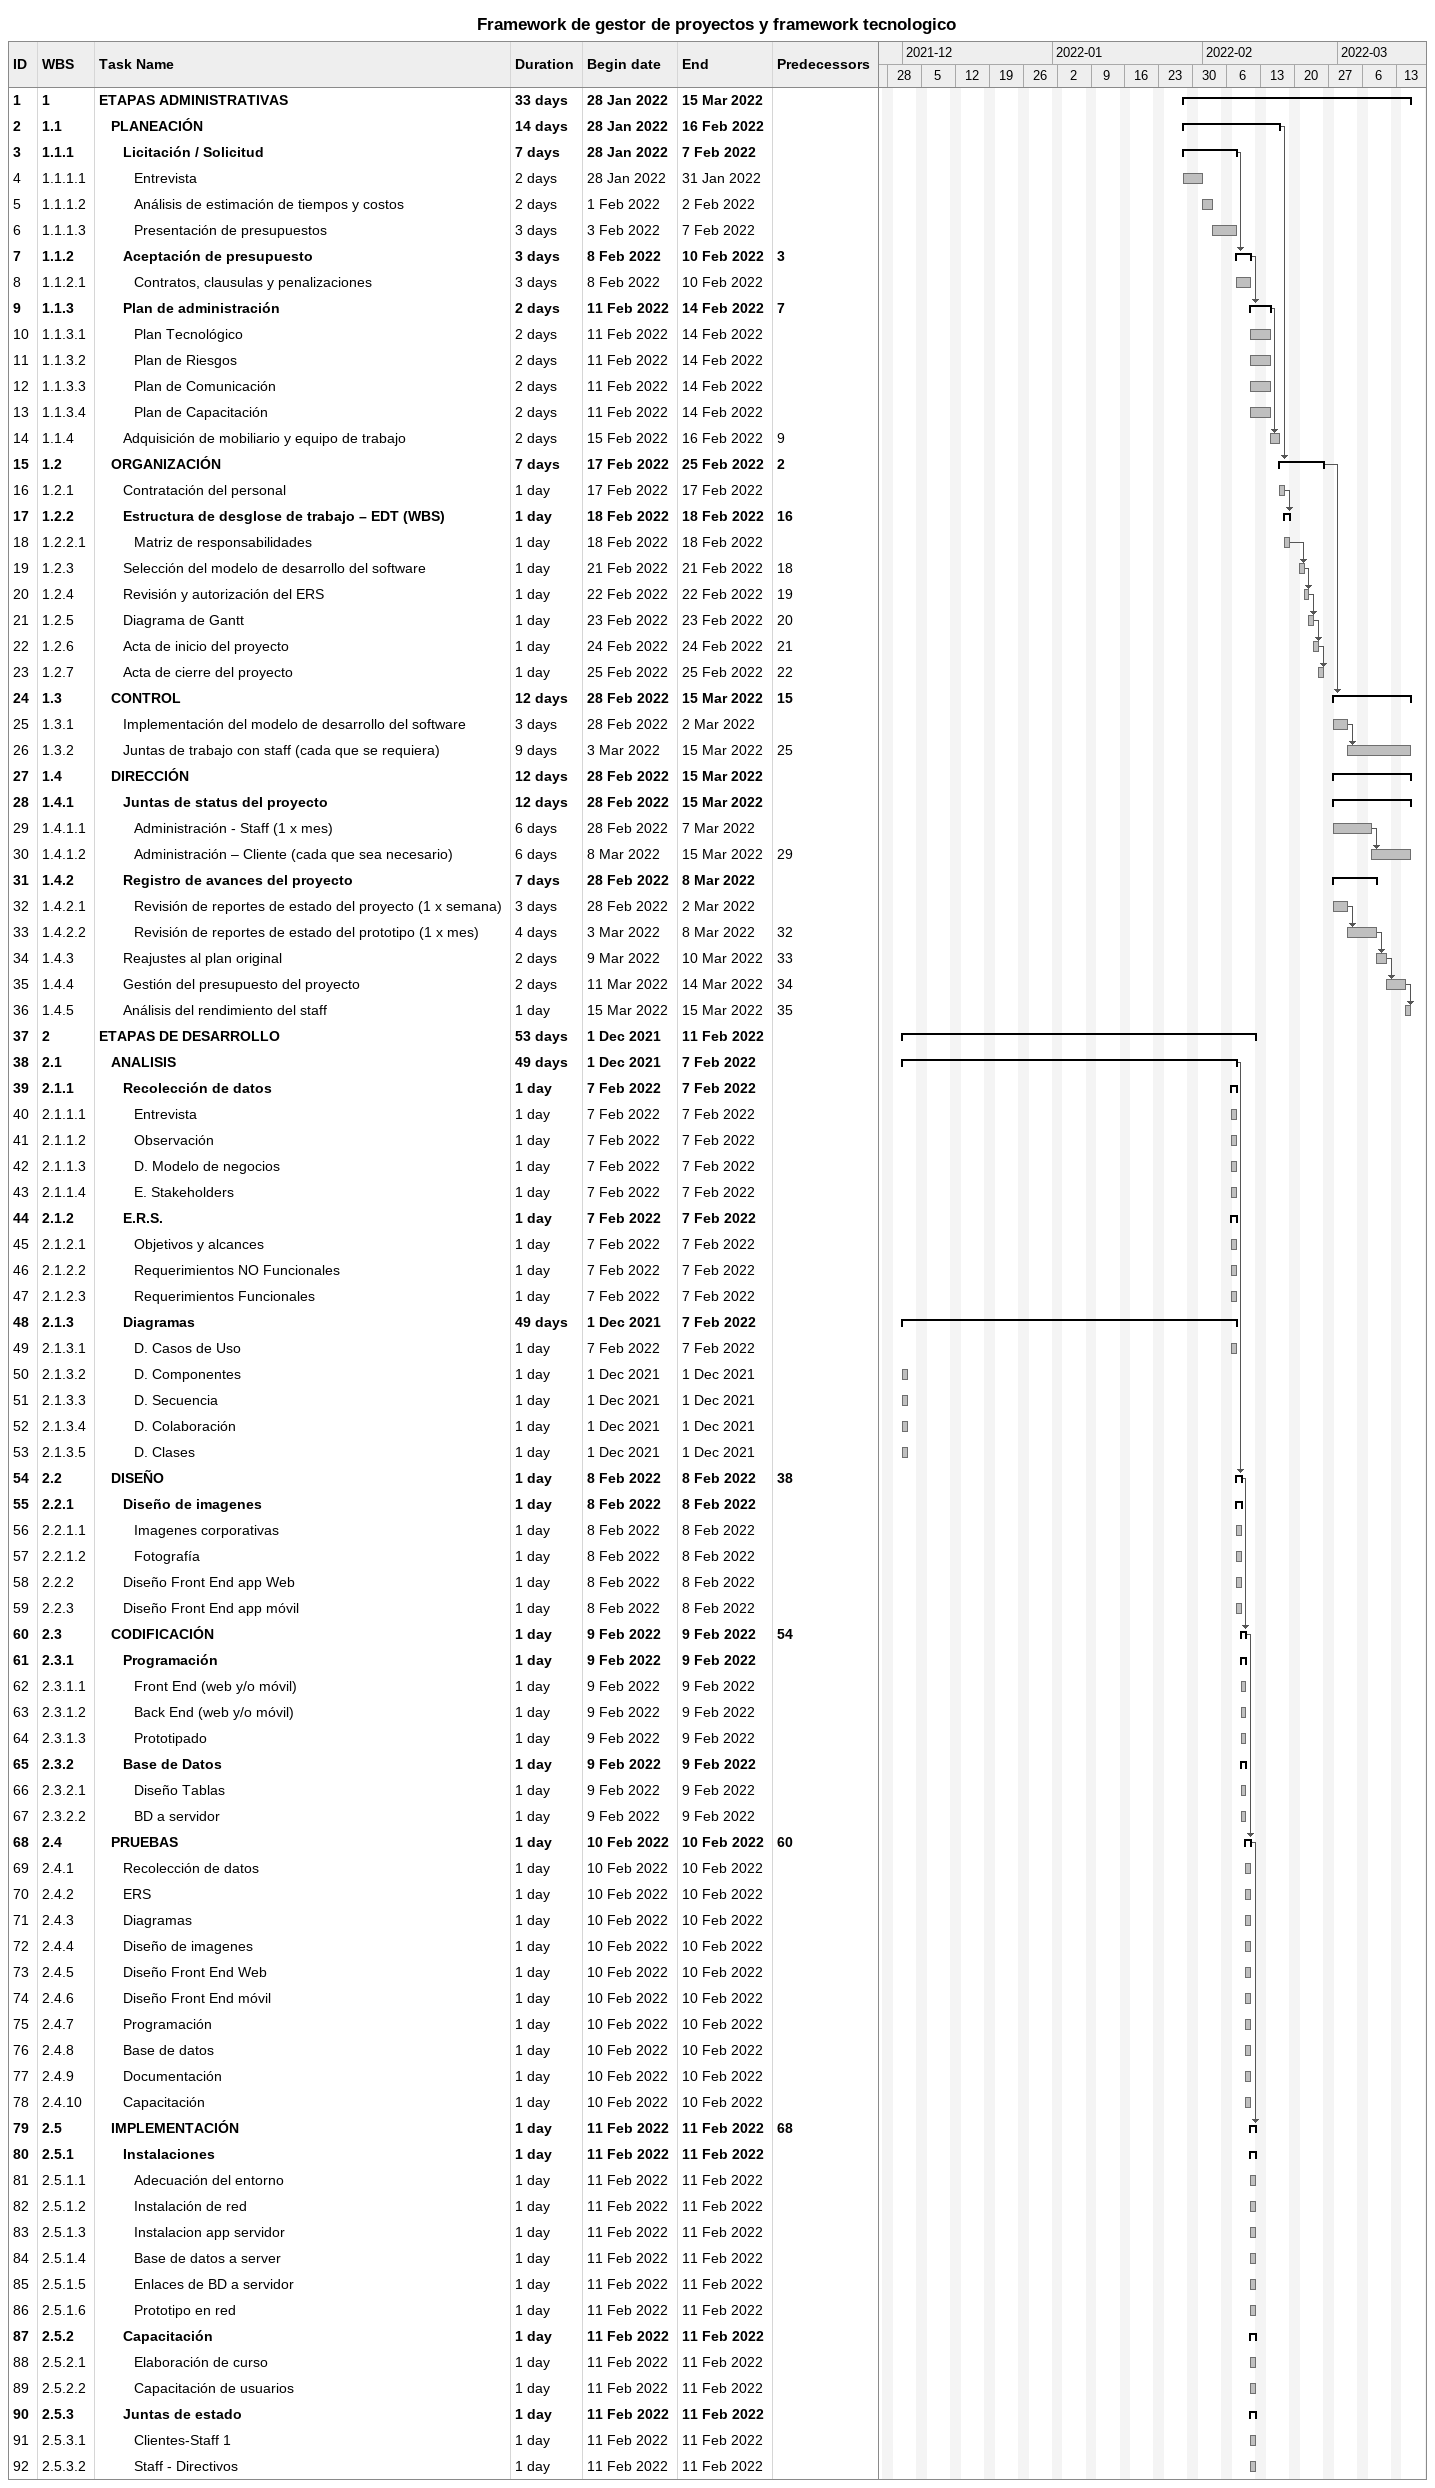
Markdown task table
Framework de gestor de proyectos y framework tecnologico

| ID | WBS | Task | Duration | Start | Finish | Predecessors |
|---|---|---|---|---|---|---|
| 1 | 1 | **ETAPAS ADMINISTRATIVAS** | 33d | 2022-01-28 | 2022-03-15 |  |
| 2 | 1.1 | **PLANEACIÓN** | 14d | 2022-01-28 | 2022-02-16 |  |
| 3 | 1.1.1 | **Licitación / Solicitud** | 7d | 2022-01-28 | 2022-02-07 |  |
| 4 | 1.1.1.1 | Entrevista | 2d | 2022-01-28 | 2022-01-31 |  |
| 5 | 1.1.1.2 | Análisis de estimación de tiempos y costos | 2d | 2022-02-01 | 2022-02-02 |  |
| 6 | 1.1.1.3 | Presentación de presupuestos | 3d | 2022-02-03 | 2022-02-07 |  |
| 7 | 1.1.2 | **Aceptación de presupuesto** | 3d | 2022-02-08 | 2022-02-10 | 3 |
| 8 | 1.1.2.1 | Contratos, clausulas y penalizaciones | 3d | 2022-02-08 | 2022-02-10 |  |
| 9 | 1.1.3 | **Plan de administración** | 2d | 2022-02-11 | 2022-02-14 | 7 |
| 10 | 1.1.3.1 | Plan Tecnológico | 2d | 2022-02-11 | 2022-02-14 |  |
| 11 | 1.1.3.2 | Plan de Riesgos | 2d | 2022-02-11 | 2022-02-14 |  |
| 12 | 1.1.3.3 | Plan de Comunicación | 2d | 2022-02-11 | 2022-02-14 |  |
| 13 | 1.1.3.4 | Plan de Capacitación | 2d | 2022-02-11 | 2022-02-14 |  |
| 14 | 1.1.4 | Adquisición de mobiliario y equipo de trabajo | 2d | 2022-02-15 | 2022-02-16 | 9 |
| 15 | 1.2 | **ORGANIZACIÓN** | 7d | 2022-02-17 | 2022-02-25 | 2 |
| 16 | 1.2.1 | Contratación del personal | 1d | 2022-02-17 | 2022-02-17 |  |
| 17 | 1.2.2 | **Estructura de desglose de trabajo – EDT (WBS)** | 1d | 2022-02-18 | 2022-02-18 | 16 |
| 18 | 1.2.2.1 | Matriz de responsabilidades | 1d | 2022-02-18 | 2022-02-18 |  |
| 19 | 1.2.3 | Selección del modelo de desarrollo del software | 1d | 2022-02-21 | 2022-02-21 | 18 |
| 20 | 1.2.4 | Revisión y autorización del ERS | 1d | 2022-02-22 | 2022-02-22 | 19 |
| 21 | 1.2.5 | Diagrama de Gantt | 1d | 2022-02-23 | 2022-02-23 | 20 |
| 22 | 1.2.6 | Acta de inicio del proyecto | 1d | 2022-02-24 | 2022-02-24 | 21 |
| 23 | 1.2.7 | Acta de cierre del proyecto | 1d | 2022-02-25 | 2022-02-25 | 22 |
| 24 | 1.3 | **CONTROL** | 12d | 2022-02-28 | 2022-03-15 | 15 |
| 25 | 1.3.1 | Implementación del modelo de desarrollo del software | 3d | 2022-02-28 | 2022-03-02 |  |
| 26 | 1.3.2 | Juntas de trabajo con staff (cada que se requiera) | 9d | 2022-03-03 | 2022-03-15 | 25 |
| 27 | 1.4 | **DIRECCIÓN** | 12d | 2022-02-28 | 2022-03-15 |  |
| 28 | 1.4.1 | **Juntas de status del proyecto** | 12d | 2022-02-28 | 2022-03-15 |  |
| 29 | 1.4.1.1 | Administración - Staff (1 x mes) | 6d | 2022-02-28 | 2022-03-07 |  |
| 30 | 1.4.1.2 | Administración – Cliente (cada que sea necesario) | 6d | 2022-03-08 | 2022-03-15 | 29 |
| 31 | 1.4.2 | **Registro de avances del proyecto** | 7d | 2022-02-28 | 2022-03-08 |  |
| 32 | 1.4.2.1 | Revisión de reportes de estado del proyecto (1 x semana) | 3d | 2022-02-28 | 2022-03-02 |  |
| 33 | 1.4.2.2 | Revisión de reportes de estado del prototipo (1 x mes) | 4d | 2022-03-03 | 2022-03-08 | 32 |
| 34 | 1.4.3 | Reajustes al plan original | 2d | 2022-03-09 | 2022-03-10 | 33 |
| 35 | 1.4.4 | Gestión del presupuesto del proyecto | 2d | 2022-03-11 | 2022-03-14 | 34 |
| 36 | 1.4.5 | Análisis del rendimiento del staff | 1d | 2022-03-15 | 2022-03-15 | 35 |
| 37 | 2 | **ETAPAS DE DESARROLLO** | 53d | 2021-12-01 | 2022-02-11 |  |
| 38 | 2.1 | **ANALISIS** | 49d | 2021-12-01 | 2022-02-07 |  |
| 39 | 2.1.1 | **Recolección de datos** | 1d | 2022-02-07 | 2022-02-07 |  |
| 40 | 2.1.1.1 | Entrevista | 1d | 2022-02-07 | 2022-02-07 |  |
| 41 | 2.1.1.2 | Observación | 1d | 2022-02-07 | 2022-02-07 |  |
| 42 | 2.1.1.3 | D. Modelo de negocios | 1d | 2022-02-07 | 2022-02-07 |  |
| 43 | 2.1.1.4 | E. Stakeholders | 1d | 2022-02-07 | 2022-02-07 |  |
| 44 | 2.1.2 | **E.R.S.** | 1d | 2022-02-07 | 2022-02-07 |  |
| 45 | 2.1.2.1 | Objetivos y alcances | 1d | 2022-02-07 | 2022-02-07 |  |
| 46 | 2.1.2.2 | Requerimientos NO Funcionales | 1d | 2022-02-07 | 2022-02-07 |  |
| 47 | 2.1.2.3 | Requerimientos Funcionales | 1d | 2022-02-07 | 2022-02-07 |  |
| 48 | 2.1.3 | **Diagramas** | 49d | 2021-12-01 | 2022-02-07 |  |
| 49 | 2.1.3.1 | D. Casos de Uso | 1d | 2022-02-07 | 2022-02-07 |  |
| 50 | 2.1.3.2 | D. Componentes | 1d | 2021-12-01 | 2021-12-01 |  |
| 51 | 2.1.3.3 | D. Secuencia | 1d | 2021-12-01 | 2021-12-01 |  |
| 52 | 2.1.3.4 | D. Colaboración | 1d | 2021-12-01 | 2021-12-01 |  |
| 53 | 2.1.3.5 | D. Clases | 1d | 2021-12-01 | 2021-12-01 |  |
| 54 | 2.2 | **DISEÑO** | 1d | 2022-02-08 | 2022-02-08 | 38 |
| 55 | 2.2.1 | **Diseño de imagenes** | 1d | 2022-02-08 | 2022-02-08 |  |
| 56 | 2.2.1.1 | Imagenes corporativas | 1d | 2022-02-08 | 2022-02-08 |  |
| 57 | 2.2.1.2 | Fotografía | 1d | 2022-02-08 | 2022-02-08 |  |
| 58 | 2.2.2 | Diseño Front End app Web | 1d | 2022-02-08 | 2022-02-08 |  |
| 59 | 2.2.3 | Diseño Front End app móvil | 1d | 2022-02-08 | 2022-02-08 |  |
| 60 | 2.3 | **CODIFICACIÓN** | 1d | 2022-02-09 | 2022-02-09 | 54 |
| 61 | 2.3.1 | **Programación** | 1d | 2022-02-09 | 2022-02-09 |  |
| 62 | 2.3.1.1 | Front End (web y/o móvil) | 1d | 2022-02-09 | 2022-02-09 |  |
| 63 | 2.3.1.2 | Back End (web y/o móvil) | 1d | 2022-02-09 | 2022-02-09 |  |
| 64 | 2.3.1.3 | Prototipado | 1d | 2022-02-09 | 2022-02-09 |  |
| 65 | 2.3.2 | **Base de Datos** | 1d | 2022-02-09 | 2022-02-09 |  |
| 66 | 2.3.2.1 | Diseño Tablas | 1d | 2022-02-09 | 2022-02-09 |  |
| 67 | 2.3.2.2 | BD a servidor | 1d | 2022-02-09 | 2022-02-09 |  |
| 68 | 2.4 | **PRUEBAS** | 1d | 2022-02-10 | 2022-02-10 | 60 |
| 69 | 2.4.1 | Recolección de datos | 1d | 2022-02-10 | 2022-02-10 |  |
| 70 | 2.4.2 | ERS | 1d | 2022-02-10 | 2022-02-10 |  |
| 71 | 2.4.3 | Diagramas | 1d | 2022-02-10 | 2022-02-10 |  |
| 72 | 2.4.4 | Diseño de imagenes | 1d | 2022-02-10 | 2022-02-10 |  |
| 73 | 2.4.5 | Diseño Front End Web | 1d | 2022-02-10 | 2022-02-10 |  |
| 74 | 2.4.6 | Diseño Front End móvil | 1d | 2022-02-10 | 2022-02-10 |  |
| 75 | 2.4.7 | Programación | 1d | 2022-02-10 | 2022-02-10 |  |
| 76 | 2.4.8 | Base de datos | 1d | 2022-02-10 | 2022-02-10 |  |
| 77 | 2.4.9 | Documentación | 1d | 2022-02-10 | 2022-02-10 |  |
| 78 | 2.4.10 | Capacitación | 1d | 2022-02-10 | 2022-02-10 |  |
| 79 | 2.5 | **IMPLEMENTACIÓN** | 1d | 2022-02-11 | 2022-02-11 | 68 |
| 80 | 2.5.1 | **Instalaciones** | 1d | 2022-02-11 | 2022-02-11 |  |
| 81 | 2.5.1.1 | Adecuación del entorno | 1d | 2022-02-11 | 2022-02-11 |  |
| 82 | 2.5.1.2 | Instalación de red | 1d | 2022-02-11 | 2022-02-11 |  |
| 83 | 2.5.1.3 | Instalacion app servidor | 1d | 2022-02-11 | 2022-02-11 |  |
| 84 | 2.5.1.4 | Base de datos a server | 1d | 2022-02-11 | 2022-02-11 |  |
| 85 | 2.5.1.5 | Enlaces de BD a servidor | 1d | 2022-02-11 | 2022-02-11 |  |
| 86 | 2.5.1.6 | Prototipo en red | 1d | 2022-02-11 | 2022-02-11 |  |
| 87 | 2.5.2 | **Capacitación** | 1d | 2022-02-11 | 2022-02-11 |  |
| 88 | 2.5.2.1 | Elaboración de curso | 1d | 2022-02-11 | 2022-02-11 |  |
| 89 | 2.5.2.2 | Capacitación de usuarios | 1d | 2022-02-11 | 2022-02-11 |  |
| 90 | 2.5.3 | **Juntas de estado** | 1d | 2022-02-11 | 2022-02-11 |  |
| 91 | 2.5.3.1 | Clientes-Staff 1 | 1d | 2022-02-11 | 2022-02-11 |  |
| 92 | 2.5.3.2 | Staff - Directivos | 1d | 2022-02-11 | 2022-02-11 |  |
